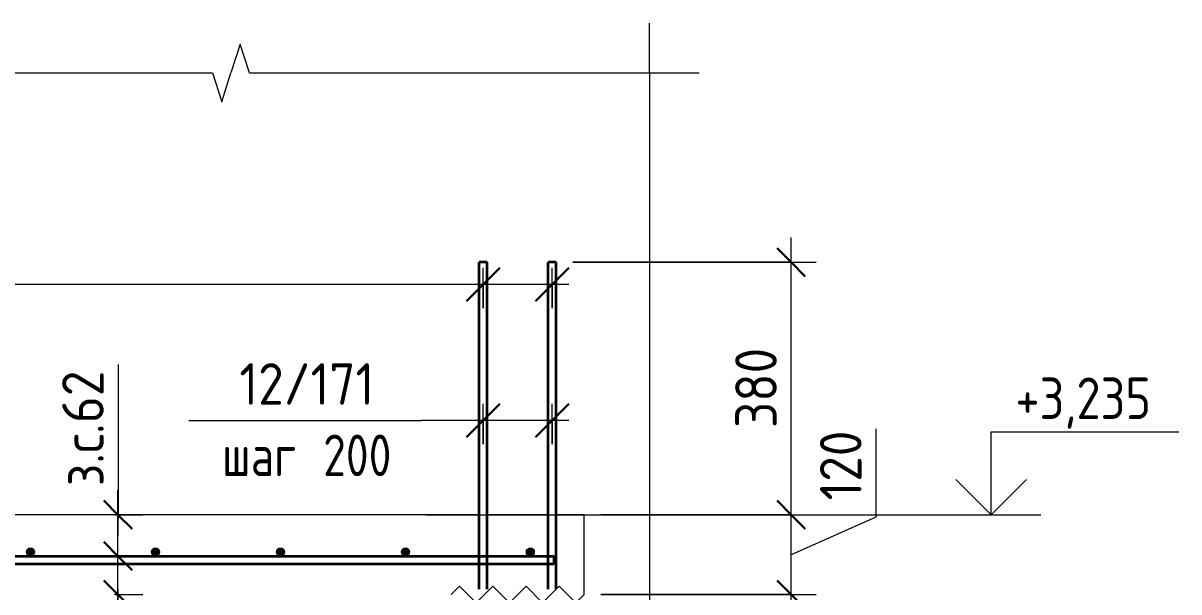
# Model space of a CAD drawing. Header units: millimetres. Extents: x -39853 to 12393, y -4903 to 80275.
# Drawn here: x -589 to 1151, y 3119 to 3975 of the extents above; entities that cross this region are included whole.
import ezdxf

# ---------------------------------------------------------------- set-up
doc = ezdxf.new("R2010")
doc.units = ezdxf.units.MM
for name, color, linetype, lineweight in [('AA_Dim', 7, 'Continuous', 9), ('AA_Dim-25', 7, 'Continuous', 9), ('AA_Oformlenie', 7, 'Continuous', 9), ('AA_Vinoska', 7, 'Continuous', 9), ('AA_Visotnaya otmetka', 7, 'Continuous', 9), ('AF_Perekritie_Опалубка', 253, 'Continuous', 20), ('KR_Armatura', 7, 'Continuous', 20), ('KR_Armatura_Tonkie', 7, 'Continuous', 20)]:
    doc.layers.add(name, color=color, linetype=linetype, lineweight=lineweight)
doc.styles.add('GOST Common_1', font='GOST Common.ttf', dxfattribs={"width": 0.85, "height": 62.5})
doc.styles.add('ISOCPEUR_6', font='isocpeur.ttf', dxfattribs={"width": 0.9, "height": 62.5})
doc.styles.add('ISOCPEUR_7', font='isocpeur.ttf', dxfattribs={"width": 0.8, "height": 62.5})
doc.styles.add('ISOCPEUR_8', font='isocpeur.ttf', dxfattribs={"width": 0.85, "height": 62.5})
doc.dimstyles.new('00_Точн_3_знака__прозр__2', dxfattribs={"dimscale": 304.8, "dimtxt": 62.248823, "dimasz": 0.139436, "dimexe": 0.123031, "dimexo": 0.082021, "dimgap": 0.008202, "dimtad": 1, "dimdec": 3, "dimrnd": 0.001, "dimdsep": 46, "dimtxsty": 'ISOCPEUR_6', "dimblk1": 'OBLIQUE', "dimblk2": 'OBLIQUE', "dimsah": 1, "dimcen": 0.09, "dimdle": 0.123031, "dimazin": 0, "dimtfac": 1, "dimtdec": 4, "dimtix": 1, "dimtmove": 1, "dimatfit": 3, "dimfxl": 1, "dimtvp": 1, "dimtolj": 1, "dimtzin": 0, "dimlwd": 18, "dimlwe": 18, "dimarcsym": 2})
doc.dimstyles.new('00_Точн_3_знака__прозр__3', dxfattribs={"dimscale": 304.8, "dimtxt": 62.248823, "dimasz": 0.139436, "dimexe": 0.123031, "dimexo": 0.082021, "dimgap": 0.008202, "dimtad": 1, "dimdec": 3, "dimrnd": 0.001, "dimdsep": 46, "dimtxsty": 'ISOCPEUR_6', "dimblk1": 'OBLIQUE', "dimblk2": 'OBLIQUE', "dimsah": 1, "dimcen": 0.09, "dimdle": 0.123031, "dimazin": 0, "dimtfac": 1, "dimtdec": 4, "dimtix": 1, "dimtmove": 0, "dimatfit": 3, "dimfxl": 1, "dimtvp": 1, "dimtolj": 1, "dimtzin": 0, "dimlwd": 18, "dimlwe": 18, "dimarcsym": 2})
doc.dimstyles.new('10_Раскладка_арматуры_с_засечками', dxfattribs={"dimscale": 304.8, "dimtxt": 0.18, "dimasz": 0.164042, "dimexe": 0.082021, "dimexo": 0, "dimgap": 0, "dimtad": 1, "dimdec": 3, "dimrnd": 0.001, "dimdsep": 46, "dimtxsty": 'ISOCPEUR_7', "dimblk1": 'OBLIQUE', "dimblk2": 'OBLIQUE', "dimsah": 1, "dimcen": 0.09, "dimdle": 0.082021, "dimazin": 0, "dimtfac": 1, "dimtdec": 4, "dimtix": 1, "dimtmove": 0, "dimatfit": 3, "dimfxl": 1, "dimtvp": 1, "dimtolj": 1, "dimtzin": 0, "dimlwd": 18, "dimlwe": 18, "dimarcsym": 2})
doc.dimstyles.new('10_Раскладка_арматуры_с_засечками_1', dxfattribs={"dimscale": 304.8, "dimtxt": 0.18, "dimasz": 0.164042, "dimexe": 0.082021, "dimexo": 0, "dimgap": 0, "dimtad": 1, "dimdec": 3, "dimrnd": 0.001, "dimdsep": 46, "dimtxsty": 'GOST Common_1', "dimblk1": 'OBLIQUE', "dimblk2": 'OBLIQUE', "dimsah": 1, "dimcen": 0.09, "dimdle": 0.082021, "dimazin": 0, "dimtfac": 1, "dimtdec": 4, "dimtix": 1, "dimtmove": 0, "dimatfit": 3, "dimfxl": 1, "dimtvp": 1, "dimtolj": 1, "dimtzin": 0, "dimlwd": 18, "dimlwe": 18, "dimarcsym": 2})

# ---------------------------------------------------------------- blocks, each defined once
blk = doc.blocks.new('011_Прямоугольник обрыва _ЭлУзла_ - 011_Прямоугольник обрыва _ЭлУзла_-4172188-1-1 Армирование')
at = {"layer": 'AA_Oformlenie'}
for p, q in [((35381.8, 3900), (36585.7, 3900)), ((36641.4, 3900), (37243, 3900)), ((37243, 3900), (37243, 2149.9))]:
    blk.add_line(p, q, dxfattribs=at)
blk = doc.blocks.new('Последовательность узлов - 3мм масшт20 маскировка-904226-1-1 Армирование')
at = {"layer": 'AA_Oformlenie'}
for p, q in [((34914.9, 3115), (34927.4, 3127.5)), ((34952.4, 3102.5), (34927.4, 3127.5)), ((34964.9, 3115), (34952.4, 3102.5)), ((34964.9, 3115), (34977.4, 3127.5)), ((35002.4, 3102.5), (34977.4, 3127.5)), ((35014.9, 3115), (35002.4, 3102.5)), ((35014.9, 3115), (35027.4, 3127.5)), ((35052.4, 3102.5), (35027.4, 3127.5)), ((35064.9, 3115), (35052.4, 3102.5)), ((35064.9, 3115), (35077.4, 3127.5)), ((35102.4, 3102.5), (35077.4, 3127.5)), ((35114.9, 3115), (35102.4, 3102.5))]:
    blk.add_line(p, q, dxfattribs=at)
blk = doc.blocks.new('DIMBLOCK74-1-1 Армирование')
at = {"layer": 'AA_Dim-25', "lineweight": 18}
for p, q in [((-445.8, 3077.5), (-445.8, 3210.5)), ((-450.8, 3173), (-408.3, 3173)), ((-445.8, 3173), (-450.8, 3173)), ((-445.7, 3103.4), (-445.8, 3144)), ((-450.8, 3115), (-408.3, 3115)), ((-445.8, 3115), (-450.8, 3115)), ((-445.7, 2895.3), (-445.7, 3103.4))]:
    blk.add_line(p, q, dxfattribs=at)
at = {"layer": 'AA_Dim-25', "lineweight": 30}
for p, q in [((-445.8, 3173), (-467, 3194.3)), ((-445.8, 3173), (-424.5, 3151.8)), ((-445.8, 3115), (-467, 3136.3)), ((-445.8, 3115), (-424.5, 3093.8))]:
    blk.add_line(p, q, dxfattribs=at)
at = {"layer": 'AA_Dim-25', "color": 0, "lineweight": 18, "insert": (-529.8, 2895.3), "char_height": 62.5, "width": 219.786, "attachment_point": 1, "rotation": 90, "line_spacing_factor": 1.149209, "style": 'ISOCPEUR_6'}
blk.add_mtext('з.с.58', dxfattribs=at)
blk = doc.blocks.new('_Oblique')
at = {"color": 0, "linetype": 'ByBlock', "lineweight": -2}
blk.add_line((-0.5, -0.5), (0.5, 0.5), dxfattribs=at)
blk = doc.blocks.new('DIMBLOCK75-1-1 Армирование')
at = {"layer": 'AA_Dim-25', "lineweight": 18}
for p, q in [((-445.7, 3461.3), (-445.7, 3253.1)), ((-445.8, 3135.5), (-445.8, 3272.5)), ((-445.7, 3253.1), (-445.8, 3204)), ((-450.8, 3235), (-408.3, 3235)), ((-445.8, 3235), (-450.8, 3235)), ((-420.4, 3173), (-483.3, 3173)), ((-445.8, 3173), (-420.4, 3173))]:
    blk.add_line(p, q, dxfattribs=at)
at = {"layer": 'AA_Dim-25', "lineweight": 30}
for p, q in [((-445.8, 3235), (-467, 3256.3)), ((-445.8, 3235), (-424.5, 3213.8)), ((-445.8, 3173), (-467, 3194.3)), ((-445.8, 3173), (-424.5, 3151.8))]:
    blk.add_line(p, q, dxfattribs=at)
at = {"layer": 'AA_Dim-25', "color": 0, "lineweight": 18, "insert": (-529.8, 3278.1), "char_height": 62.5, "width": 219.786, "attachment_point": 1, "rotation": 90, "line_spacing_factor": 1.149209, "style": 'ISOCPEUR_6'}
blk.add_mtext('з.с.62', dxfattribs=at)
blk = doc.blocks.new('DIMBLOCK77-1-1 Армирование')
at = {"layer": 'AA_Dim-25', "lineweight": 30}
for p, q in [((103.6, 3581.5), (128.6, 3606.5)), ((207.6, 3581.5), (232.6, 3606.5)), ((103.6, 3581.5), (78.6, 3556.5)), ((207.6, 3581.5), (182.6, 3556.5))]:
    blk.add_line(p, q, dxfattribs=at)
at = {"layer": 'AA_Dim-25', "lineweight": 18}
for p, q in [((103.6, 3546.1), (103.6, 3606.5)), ((207.6, 3546.1), (207.6, 3606.5)), ((232.6, 3581.5), (103.6, 3581.5)), ((103.6, 3581.5), (103.6, 3546.1)), ((207.6, 3581.5), (207.6, 3546.1))]:
    blk.add_line(p, q, dxfattribs=at)
blk = doc.blocks.new('DIMBLOCK78-1-1 Армирование')
at = {"layer": 'AA_Dim-25', "lineweight": 30}
for p, q in [((-1822.4, 3581.5), (-1797.4, 3606.5)), ((103.6, 3581.5), (128.6, 3606.5)), ((-1822.4, 3581.5), (-1847.4, 3556.5)), ((103.6, 3581.5), (78.6, 3556.5))]:
    blk.add_line(p, q, dxfattribs=at)
at = {"layer": 'AA_Dim-25', "lineweight": 18}
for p, q in [((-1822.4, 3546.1), (-1822.4, 3606.5)), ((103.6, 3546.1), (103.6, 3606.5)), ((103.6, 3581.5), (-1822.4, 3581.5)), ((-1822.4, 3581.5), (-1822.4, 3546.1)), ((103.6, 3581.5), (103.6, 3546.1))]:
    blk.add_line(p, q, dxfattribs=at)
blk = doc.blocks.new('DIMBLOCK112-1-1 Армирование')
at = {"layer": 'AA_Dim-25', "lineweight": 30}
for p, q in [((567.2, 3115), (545.9, 3136.3)), ((567.2, 3115), (588.4, 3093.8)), ((567.2, 3065), (545.9, 3086.2)), ((567.2, 3065), (588.4, 3043.7))]:
    blk.add_line(p, q, dxfattribs=at)
at = {"layer": 'AA_Dim-25', "lineweight": 18}
for p, q in [((280.6, 3115), (604.7, 3115)), ((567.2, 3115), (280.6, 3115)), ((567.2, 3065), (567.2, 3115)), ((715.5, 3067), (567.2, 3090)), ((250.6, 3065), (604.7, 3065)), ((567.2, 3065), (250.6, 3065)), ((715.5, 2963), (715.5, 3067))]:
    blk.add_line(p, q, dxfattribs=at)
at = {"layer": 'AA_Dim-25', "color": 0, "lineweight": 18, "insert": (631.3, 2963), "char_height": 62.5, "width": 94.81, "attachment_point": 1, "rotation": 90, "line_spacing_factor": 1.149209, "style": 'ISOCPEUR_6'}
blk.add_mtext('50', dxfattribs=at)
blk = doc.blocks.new('DIMBLOCK113-1-1 Армирование')
at = {"layer": 'AA_Dim-25', "lineweight": 18}
for p, q in [((694.7, 3364.4), (694.7, 3231.6)), ((280.6, 3235), (604.7, 3235)), ((567.2, 3235), (280.6, 3235)), ((567.2, 3115), (567.2, 3235)), ((694.7, 3231.6), (567.2, 3175)), ((280.6, 3115), (604.7, 3115)), ((567.2, 3115), (280.6, 3115))]:
    blk.add_line(p, q, dxfattribs=at)
at = {"layer": 'AA_Dim-25', "lineweight": 30}
for p, q in [((567.2, 3235), (545.9, 3256.3)), ((567.2, 3235), (588.4, 3213.8)), ((567.2, 3115), (545.9, 3136.3)), ((567.2, 3115), (588.4, 3093.8))]:
    blk.add_line(p, q, dxfattribs=at)
at = {"layer": 'AA_Dim-25', "color": 0, "lineweight": 18, "insert": (610.5, 3256.6), "char_height": 62.5, "width": 129.286, "attachment_point": 1, "rotation": 90, "line_spacing_factor": 1.149209, "style": 'ISOCPEUR_6'}
blk.add_mtext('120', dxfattribs=at)
blk = doc.blocks.new('DIMBLOCK114-1-1 Армирование')
at = {"layer": 'AA_Dim-25', "lineweight": 18}
for p, q in [((567.2, 3235), (567.2, 3652.5)), ((238.6, 3615), (604.7, 3615)), ((567.2, 3615), (238.6, 3615)), ((280.6, 3235), (604.7, 3235)), ((567.2, 3235), (280.6, 3235))]:
    blk.add_line(p, q, dxfattribs=at)
at = {"layer": 'AA_Dim-25', "lineweight": 30}
for p, q in [((567.2, 3615), (545.9, 3636.3)), ((567.2, 3615), (588.4, 3593.8)), ((567.2, 3235), (545.9, 3256.3)), ((567.2, 3235), (588.4, 3213.8))]:
    blk.add_line(p, q, dxfattribs=at)
at = {"layer": 'AA_Dim-25', "color": 0, "lineweight": 18, "insert": (483, 3365.7), "char_height": 62.5, "width": 142.215, "attachment_point": 1, "rotation": 90, "line_spacing_factor": 1.149209, "style": 'ISOCPEUR_6'}
blk.add_mtext('380', dxfattribs=at)
blk = doc.blocks.new('Высотные отметки - Стрелка вверх-400292-1-1 Армирование')
at = {"layer": 'AA_Vinoska'}
for p, q in [((37765.6, -2985), (38048.1, -2985)), ((37765.6, -3110), (37765.6, -2985)), ((37765.6, -3110), (37712.6, -3057)), ((37765.6, -3110), (37818.7, -3057)), ((37690.6, -3110), (37840.6, -3110))]:
    blk.add_line(p, q, dxfattribs=at)
blk = doc.blocks.new('042_М_Арматуры - Диам длина поз _ Комментарий-3662934-1-1 Армирование')
at = {"layer": 'AA_Vinoska'}
blk.add_line((35634.9, -2662.1), (35984.9, -2662.1), dxfattribs=at)
blk = doc.blocks.new('DIMBLOCK124-1-1 Армирование')
at = {"layer": 'AA_Dim-25', "lineweight": 30}
for p, q in [((103.6, 3376.9), (128.6, 3401.9)), ((207.6, 3376.9), (232.6, 3401.9)), ((103.6, 3376.9), (78.6, 3351.9)), ((207.6, 3376.9), (182.6, 3351.9))]:
    blk.add_line(p, q, dxfattribs=at)
at = {"layer": 'AA_Dim-25', "lineweight": 18}
for p, q in [((103.6, 3341.5), (103.6, 3401.9)), ((207.6, 3341.5), (207.6, 3401.9)), ((232.6, 3376.9), (78.6, 3376.9)), ((103.6, 3376.9), (103.6, 3341.5)), ((207.6, 3376.9), (207.6, 3341.5))]:
    blk.add_line(p, q, dxfattribs=at)

msp = doc.modelspace()

# ---------------------------------------------------------------- hatches: boundary and pattern name
at = {"layer": 'KR_Armatura'}
h = msp.add_hatch(color=256, dxfattribs=at)
edge = h.paths.add_edge_path()
edge.add_arc((-577.3501, 3179), 6, 0, 360)
for points in [[(-580.3501, 3173.8038), (-574.3501, 3173.8038), (-571.3501, 3179), (-574.3501, 3184.1962), (-580.3501, 3184.1962), (-583.3501, 3179)], [(-392.3501, 3173.8038), (-386.3501, 3173.8038), (-383.3501, 3179), (-386.3501, 3184.1962), (-392.3501, 3184.1962), (-395.3501, 3179)], [(-204.3501, 3173.8038), (-198.3501, 3173.8038), (-195.3501, 3179), (-198.3501, 3184.1962), (-204.3501, 3184.1962), (-207.3501, 3179)], [(-16.3501, 3173.8038), (-10.3501, 3173.8038), (-7.3501, 3179), (-10.3501, 3184.1962), (-16.3501, 3184.1962), (-19.3501, 3179)], [(171.6499, 3173.8038), (177.6499, 3173.8038), (180.6499, 3179), (177.6499, 3184.1962), (171.6499, 3184.1962), (168.6499, 3179)]]:
    msp.add_hatch(color=256, dxfattribs=at).paths.add_polyline_path(points)
h = msp.add_hatch(color=256, dxfattribs=at)
edge = h.paths.add_edge_path()
edge.add_arc((-389.3501, 3179), 6, 0, 360)
h = msp.add_hatch(color=256, dxfattribs=at)
edge = h.paths.add_edge_path()
edge.add_arc((-201.3501, 3179), 6, 0, 360)
h = msp.add_hatch(color=256, dxfattribs=at)
edge = h.paths.add_edge_path()
edge.add_arc((-13.3501, 3179), 6, 0, 360)
h = msp.add_hatch(color=256, dxfattribs=at)
edge = h.paths.add_edge_path()
edge.add_arc((174.6499, 3179), 6, 0, 360)

# ---------------------------------------------------------------- linework, layer by layer
at = {"layer": 'AA_Vinoska'}
for p, q in [((353.7809, 3900), (353.7809, 3975)), ((-261.9126, 3943.3251), (-275.9898, 3900)), ((-247.8354, 3900), (-261.9126, 3943.3251)), ((-303.4898, 3900), (-289.7398, 3856.6987)), ((-289.7398, 3856.6987), (-275.9898, 3900)), ((353.7809, 3900), (428.7809, 3900)), ((109.7137, 3376.8591), (10.6993, 3376.8591))]:
    msp.add_line(p, q, dxfattribs=at)
at = {"layer": 'AA_Visotnaya otmetka'}
for q in [(868.0169, 3235), (17.1301, 3235)]:
    msp.add_line((17.1301, 3235), q, dxfattribs=at)
at = {"layer": 'AF_Perekritie_Опалубка'}
for p, q in [((97.6499, 3235), (-1816.3501, 3235)), ((201.6499, 3235), (109.6499, 3235)), ((255.6499, 3235), (213.6499, 3235)), ((255.6499, 3115), (255.6499, 3235))]:
    msp.add_line(p, q, dxfattribs=at)
at = {"layer": 'KR_Armatura'}
for p, q in [((-580.3501, 3184.1962), (-583.3501, 3179)), ((-574.3501, 3184.1962), (-580.3501, 3184.1962)), ((-571.3501, 3179), (-574.3501, 3184.1962)), ((-392.3501, 3184.1962), (-395.3501, 3179)), ((-386.3501, 3184.1962), (-392.3501, 3184.1962)), ((-383.3501, 3179), (-386.3501, 3184.1962)), ((-204.3501, 3184.1962), (-207.3501, 3179)), ((-198.3501, 3184.1962), (-204.3501, 3184.1962)), ((-195.3501, 3179), (-198.3501, 3184.1962)), ((-16.3501, 3184.1962), (-19.3501, 3179)), ((-10.3501, 3184.1962), (-16.3501, 3184.1962)), ((-7.3501, 3179), (-10.3501, 3184.1962)), ((171.6499, 3184.1962), (168.6499, 3179)), ((177.6499, 3184.1962), (171.6499, 3184.1962)), ((180.6499, 3179), (177.6499, 3184.1962)), ((-583.3501, 3179), (-580.3501, 3173.8038)), ((-580.3501, 3173.8038), (-574.3501, 3173.8038)), ((-574.3501, 3173.8038), (-571.3501, 3179)), ((-395.3501, 3179), (-392.3501, 3173.8038)), ((-392.3501, 3173.8038), (-386.3501, 3173.8038)), ((-386.3501, 3173.8038), (-383.3501, 3179)), ((-207.3501, 3179), (-204.3501, 3173.8038)), ((-204.3501, 3173.8038), (-198.3501, 3173.8038)), ((-198.3501, 3173.8038), (-195.3501, 3179)), ((-19.3501, 3179), (-16.3501, 3173.8038)), ((-16.3501, 3173.8038), (-10.3501, 3173.8038)), ((-10.3501, 3173.8038), (-7.3501, 3179)), ((168.6499, 3179), (171.6499, 3173.8038)), ((171.6499, 3173.8038), (177.6499, 3173.8038)), ((177.6499, 3173.8038), (180.6499, 3179))]:
    msp.add_line(p, q, dxfattribs=at)
for centre in [(-577.3501, 3179), (-389.3501, 3179), (-201.3501, 3179), (-13.3501, 3179), (174.6499, 3179)]:
    msp.add_circle(centre, 6, dxfattribs=at)
at = {"layer": 'KR_Armatura_Tonkie', "lineweight": 35}
for p, q in [((109.6499, 3615), (97.6499, 3615)), ((97.6499, 3123), (97.6499, 3615)), ((109.6499, 3123), (109.6499, 3615)), ((213.6499, 3615), (201.6499, 3615)), ((201.6499, 3123), (201.6499, 3615)), ((213.6499, 3123), (213.6499, 3615)), ((-1929.3501, 3173), (210.6499, 3173)), ((210.6499, 3161), (210.6499, 3173)), ((-1929.3501, 3161), (210.6499, 3161))]:
    msp.add_line(p, q, dxfattribs=at)

# ---------------------------------------------------------------- block references
at = {"layer": 'AA_Oformlenie'}
for name, p in [('011_Прямоугольник обрыва _ЭлУзла_ - 011_Прямоугольник обрыва _ЭлУзла_-4172188-1-1 Армирование', (-36889.2244, 0)), ('Последовательность узлов - 3мм масшт20 маскировка-904226-1-1 Армирование', (-34859.2244, 0))]:
    msp.add_blockref(name, p, dxfattribs=at)
at = {"layer": 'AA_Vinoska'}
msp.add_blockref('042_М_Арматуры - Диам длина поз _ Комментарий-3662934-1-1 Армирование', (-35974.2282, 6039.003), dxfattribs=at)
at = {"layer": 'AA_Visotnaya otmetka'}
msp.add_blockref('Высотные отметки - Стрелка вверх-400292-1-1 Армирование', (-36897.6007, 6345), dxfattribs=at)

# ---------------------------------------------------------------- texts
at = {"layer": 'AA_Vinoska', "char_height": 62.5, "attachment_point": 1}
for s, insert, width, style in [('12/171', (-263.0597, 3463.2117), 248.923969, 'ISOCPEUR_6'), (' 200', (-168.8743, 3355.7354), 166.751, 'ISOCPEUR_7'), ('шаг', (-289.2597, 3355.7354), 145.907125, 'ISOCPEUR_7')]:
    msp.add_mtext(s, dxfattribs=dict(at, insert=insert, width=width, style=style))
at = {"layer": 'AA_Visotnaya otmetka', "insert": (904.6805, 3441.6535), "char_height": 62.5, "width": 242.007515, "attachment_point": 1, "line_spacing_factor": 1.149209, "style": 'ISOCPEUR_8'}
msp.add_mtext('+3,235', dxfattribs=at)

# ---------------------------------------------------------------- dimensions: what is measured, and where the dimension line sits
at = {"layer": 'AA_Dim', "lineweight": 18}
dim = msp.add_linear_dim(base=(567.1665, 3615), p1=(255.6499, 3235), p2=(213.6499, 3615), angle=90, dimstyle='00_Точн_3_знака__прозр__3', override={"dimpost": '<>', "dimfxl": 382.314007}, dxfattribs=at)
dim.commit()
dim.dimension.update_dxf_attribs({"geometry": 'DIMBLOCK114-1-1 Армирование', "text_midpoint": (533.4165, 3425)})
for base, p1, p2, dimstyle, override, picture, middle in [((-1822.3501, 3581.4588), (103.6499, 3546.1035), (-1822.3501, 3546.1035), '10_Раскладка_арматуры_с_засечками_1', {"dimpost": '<>', "dimfxl": 1926}, 'DIMBLOCK78-1-1 Армирование', (-859.3501, 3612.7088)), ((103.6499, 3581.4588), (207.6499, 3546.1035), (103.6499, 3546.1035), '10_Раскладка_арматуры_с_засечками_1', {"dimpost": '<>', "dimfxl": 104}, 'DIMBLOCK77-1-1 Армирование', (155.6499, 3612.7088)), ((103.6499, 3376.8573), (207.6499, 3341.502), (103.6499, 3341.502), '10_Раскладка_арматуры_с_засечками', {"dimpost": '<>', "dimfxl": 104}, 'DIMBLOCK124-1-1 Армирование', (155.6499, 3408.1073))]:
    dim = msp.add_linear_dim(base=base, p1=p1, p2=p2, dimstyle=dimstyle, override=override, dxfattribs=at)
    dim.commit()
    dim.dimension.update_dxf_attribs({"geometry": picture, "text_midpoint": middle})
for base, p1, p2, override, picture, middle in [((-445.782, 3235), (-395.3501, 3173), (-475.8341, 3235), {"dimpost": 'з.с.<>', "dimfxl": 101.595648}, 'DIMBLOCK75-1-1 Армирование', (-488.1376, 3388.031)), ((567.1665, 3235), (255.6499, 3115), (255.6499, 3235), {"dimpost": '<>', "dimfxl": 120}, 'DIMBLOCK113-1-1 Армирование', (652.1796, 3321.2556)), ((-445.782, 3173), (-475.8341, 3115), (-475.8341, 3173), {"dimpost": 'з.с.<>', "dimfxl": 58}, 'DIMBLOCK74-1-1 Армирование', (-488.1376, 3005.1841)), ((567.1665, 3115), (225.6499, 3065), (255.6499, 3115), {"dimpost": '<>', "dimfxl": 58.309519}, 'DIMBLOCK112-1-1 Армирование', (673.0142, 3010.364))]:
    dim = msp.add_linear_dim(base=base, p1=p1, p2=p2, angle=90, dimstyle='00_Точн_3_знака__прозр__2', override=override, dxfattribs=at)
    dim.commit()
    dim.dimension.update_dxf_attribs({"geometry": picture, "text_midpoint": middle, "dimtype": 160, "text_rotation": 90})

doc.saveas('drawing.dxf')
